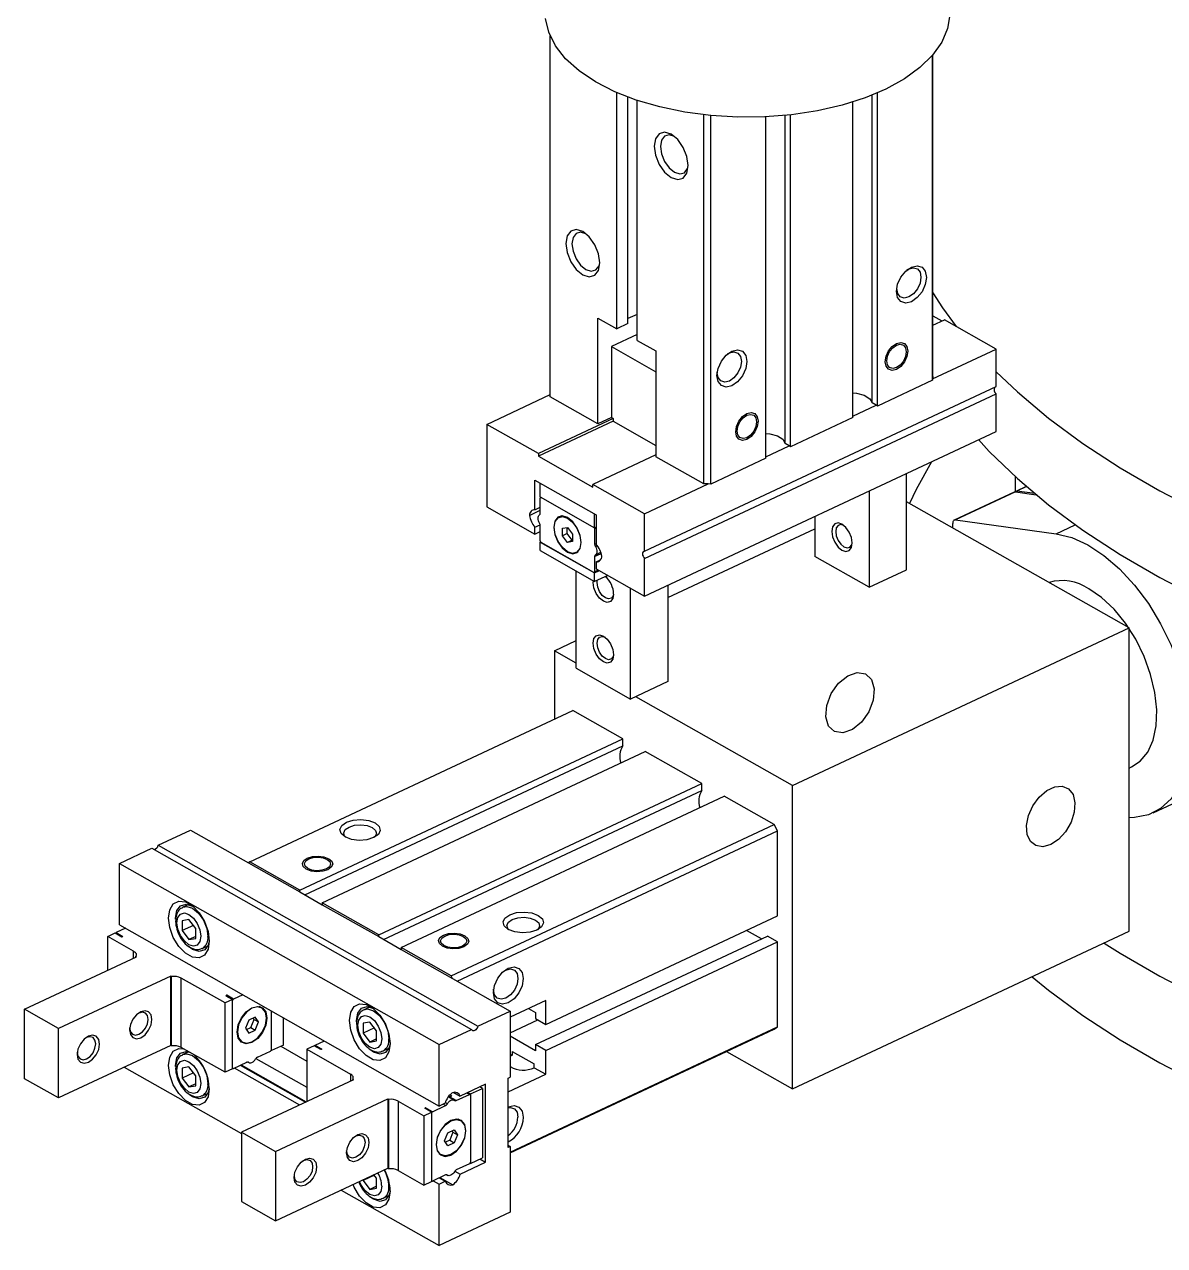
# Model space of a CAD drawing. Header units: millimetres. Extents: x 0 to 420, y 0 to 297.
# Drawn here: x 67.9 to 79.18, y 211.65 to 223.73 of the extents above; entities that cross this region are included whole.
import ezdxf

# ---------------------------------------------------------------- set-up
doc = ezdxf.new("R2010")
doc.units = ezdxf.units.MM

msp = doc.modelspace()

# ---------------------------------------------------------------- linework, layer by layer
at = {"color": 7, "linetype": 'Continuous', "lineweight": 25}
for p, q in [((73.098, 220.046), (73.098, 223.617)), ((76.879, 220.209), (76.879, 223.422)), ((76.883, 220.245), (76.883, 223.426)), ((73.758, 220.718), (73.758, 223.054)), ((73.868, 220.77), (73.868, 223.009)), ((73.959, 220.604), (73.959, 222.976)), ((76.091, 219.84), (76.091, 222.96)), ((76.282, 219.985), (76.282, 223.028)), ((76.335, 219.954), (76.335, 223.05)), ((74.619, 219.185), (74.619, 222.834)), ((74.689, 219.183), (74.689, 222.827)), ((75.233, 219.438), (75.233, 222.814)), ((75.423, 219.583), (75.423, 222.828)), ((75.477, 219.552), (75.477, 222.833)), ((73.572, 220.823), (73.758, 220.718)), ((73.572, 219.777), (73.572, 220.823)), ((73.868, 220.77), (73.758, 220.718)), ((73.959, 220.861), (73.868, 220.819)), ((76.883, 220.847), (76.973, 220.796)), ((76.883, 220.753), (76.998, 220.807)), ((77.509, 220.518), (76.998, 220.807)), ((73.959, 220.661), (73.706, 220.542)), ((73.706, 220.542), (73.706, 219.84)), ((73.706, 220.542), (74.144, 220.294)), ((73.959, 220.604), (74.144, 220.499)), ((74.144, 220.499), (74.144, 219.453)), ((76.881, 220.223), (77.509, 220.518)), ((77.509, 220.147), (77.509, 220.518)), ((76.879, 220.209), (76.335, 219.954)), ((76.881, 220.223), (76.879, 220.209)), ((76.883, 220.245), (76.881, 220.223)), ((72.471, 219.773), (73.098, 220.067)), ((73.572, 219.777), (73.098, 220.046)), ((74.032, 218.518), (77.509, 220.147)), ((74.032, 218.446), (77.509, 220.074)), ((77.509, 219.704), (77.509, 220.074)), ((76.091, 219.854), (76.322, 219.962)), ((76.322, 219.962), (76.282, 219.985)), ((76.335, 219.954), (76.322, 219.962)), ((73.722, 219.83), (72.983, 219.484)), ((73.722, 219.804), (72.983, 219.458)), ((73.706, 219.84), (73.572, 219.777)), ((73.706, 219.84), (73.722, 219.83)), ((73.722, 219.83), (73.722, 219.804)), ((73.722, 219.804), (74.144, 219.565)), ((76.091, 219.84), (75.477, 219.552)), ((72.471, 219.773), (72.471, 218.959)), ((72.983, 219.484), (72.471, 219.773)), ((74.032, 218.075), (77.509, 219.704)), ((75.233, 219.452), (75.464, 219.56)), ((75.464, 219.56), (75.423, 219.583)), ((75.477, 219.552), (75.464, 219.56)), ((72.983, 219.484), (72.983, 219.458)), ((72.983, 219.458), (73.521, 219.153)), ((74.144, 219.471), (73.521, 219.179)), ((74.619, 219.185), (74.144, 219.453)), ((75.233, 219.438), (74.689, 219.183)), ((72.949, 219.22), (73.555, 218.877)), ((72.949, 218.929), (72.949, 219.22)), ((73.001, 219.055), (73.001, 219.19)), ((76.624, 218.335), (76.624, 219.289)), ((77.697, 219.258), (77.697, 219.106)), ((74.032, 218.889), (73.521, 219.179)), ((73.521, 219.153), (73.521, 219.179)), ((74.032, 218.889), (74.661, 219.184)), ((74.661, 219.184), (74.619, 219.185)), ((74.689, 219.183), (74.661, 219.184)), ((76.254, 219.116), (76.254, 218.162)), ((77.688, 219.103), (77.096, 218.826)), ((77.701, 219.105), (77.109, 218.828)), ((77.701, 219.105), (77.905, 219.077)), ((77.808, 219.159), (77.703, 219.11)), ((77.892, 219.088), (77.715, 219.112)), ((72.471, 218.959), (72.949, 218.688)), ((72.949, 218.929), (73.001, 218.954)), ((73.001, 219.055), (73.539, 218.75)), ((73.001, 218.893), (73.001, 219.044)), ((73.007, 219.052), (73.004, 219.051)), ((78.826, 217.76), (76.624, 219.007)), ((72.895, 218.873), (73.001, 218.923)), ((73.211, 218.867), (73.188, 218.856)), ((73.205, 218.865), (73.207, 218.867)), ((73.539, 218.75), (73.539, 218.885)), ((73.555, 218.877), (73.555, 218.586)), ((74.032, 218.518), (74.032, 218.889)), ((75.716, 218.864), (75.716, 218.467)), ((77.109, 218.828), (78.104, 218.691)), ((72.949, 218.756), (73, 218.78)), ((72.949, 218.688), (72.949, 218.756)), ((72.949, 218.688), (73.001, 218.713)), ((73.001, 218.62), (73.001, 218.771)), ((73.22, 218.745), (73.27, 218.754)), ((73.22, 218.671), (73.22, 218.745)), ((73.268, 218.694), (73.268, 218.754)), ((73.27, 218.754), (73.321, 218.688)), ((73.555, 218.757), (73.539, 218.75)), ((73.539, 218.739), (73.539, 218.588)), ((74.264, 218.06), (75.716, 218.74)), ((77.08, 218.749), (77.08, 218.794)), ((73.001, 218.609), (73.004, 218.611)), ((73.001, 218.524), (73.001, 218.609)), ((73.001, 218.609), (73.539, 218.304)), ((73.531, 218.309), (73.01, 218.605)), ((73.268, 218.694), (73.22, 218.671)), ((73.27, 218.606), (73.22, 218.671)), ((73.318, 218.628), (73.268, 218.694)), ((73.318, 218.628), (73.27, 218.606)), ((73.321, 218.614), (73.27, 218.606)), ((73.321, 218.628), (73.318, 218.628)), ((73.321, 218.688), (73.321, 218.614)), ((73.001, 218.524), (73.539, 218.219)), ((73.353, 218.503), (73.376, 218.514)), ((73.374, 218.512), (73.371, 218.511)), ((73.539, 218.467), (73.539, 218.315)), ((76.254, 218.162), (75.716, 218.467)), ((73.555, 218.413), (73.596, 218.432)), ((73.555, 218.413), (73.555, 218.345)), ((73.555, 218.345), (74.032, 218.075)), ((74.032, 218.075), (74.032, 218.446)), ((73.356, 217.361), (73.356, 218.322)), ((73.536, 218.309), (73.582, 218.33)), ((73.539, 218.304), (73.587, 218.327)), ((73.539, 218.219), (73.539, 218.304)), ((73.67, 218.28), (73.539, 218.219)), ((76.254, 218.162), (76.624, 218.335)), ((73.895, 217.056), (73.895, 218.153)), ((74.264, 218.184), (74.264, 217.23)), ((75.497, 216.201), (78.826, 217.76)), ((78.826, 214.76), (78.826, 217.76)), ((73.142, 217.534), (73.356, 217.635)), ((73.356, 217.413), (73.142, 217.534)), ((73.142, 217.534), (73.142, 216.858)), ((73.356, 217.361), (73.895, 217.056)), ((74.264, 217.23), (73.895, 217.056)), ((75.497, 216.201), (73.945, 217.08)), ((70.128, 215.446), (73.324, 216.943)), ((73.818, 216.663), (73.324, 216.943)), ((70.622, 215.166), (73.818, 216.663)), ((73.818, 216.594), (73.818, 216.663)), ((70.672, 215.121), (73.818, 216.594)), ((70.844, 215.04), (74.04, 216.537)), ((74.599, 216.221), (74.04, 216.537)), ((78.826, 216.374), (78.85, 216.385)), ((71.403, 214.724), (74.599, 216.221)), ((74.599, 216.152), (74.599, 216.221)), ((75.497, 213.201), (75.497, 216.201)), ((79.062, 215.932), (79.654, 216.209)), ((71.452, 214.679), (74.599, 216.152)), ((71.625, 214.598), (74.821, 216.095)), ((75.315, 215.815), (74.821, 216.095)), ((72.119, 214.318), (75.315, 215.815)), ((75.349, 215.753), (75.315, 215.815)), ((69.222, 215.611), (69.542, 215.76)), ((69.542, 215.76), (70.114, 215.437)), ((72.178, 214.268), (75.349, 215.753)), ((75.349, 214.913), (75.349, 215.753)), ((68.84, 215.431), (69.16, 215.581)), ((69.16, 215.581), (72.321, 213.79)), ((69.222, 215.611), (72.384, 213.82)), ((70.128, 215.446), (70.114, 215.437)), ((70.622, 215.166), (70.128, 215.446)), ((68.84, 214.823), (68.84, 215.431)), ((68.84, 215.431), (72.001, 213.64)), ((70.114, 215.437), (70.622, 215.149)), ((70.622, 215.149), (70.622, 215.166)), ((70.622, 215.149), (70.844, 215.023)), ((69.464, 214.996), (69.467, 214.998)), ((69.524, 215.025), (69.467, 214.998)), ((71.403, 214.724), (70.844, 215.04)), ((70.844, 215.04), (70.844, 215.023)), ((70.844, 215.023), (71.403, 214.707)), ((69.526, 214.876), (69.458, 214.864)), ((69.458, 214.864), (69.458, 214.766)), ((69.593, 214.788), (69.526, 214.876)), ((73.055, 213.839), (75.349, 214.913)), ((68.723, 214.708), (68.797, 214.743)), ((68.797, 214.743), (68.864, 214.705)), ((68.898, 214.79), (68.806, 214.747)), ((68.806, 214.747), (68.874, 214.709)), ((68.84, 214.823), (72.001, 213.032)), ((69.57, 214.818), (69.458, 214.766)), ((69.458, 214.766), (69.526, 214.678)), ((69.593, 214.689), (69.593, 214.788)), ((71.403, 214.707), (71.403, 214.724)), ((75.19, 214.686), (75.042, 214.769)), ((75.497, 213.201), (78.826, 214.76)), ((68.979, 214.563), (68.723, 214.708)), ((68.723, 214.374), (68.723, 214.708)), ((68.864, 214.705), (68.874, 214.709)), ((69.593, 214.709), (69.526, 214.678)), ((69.526, 214.678), (69.593, 214.689)), ((69.658, 214.59), (69.715, 214.617)), ((71.403, 214.707), (71.625, 214.581)), ((72.954, 213.639), (75.248, 214.713)), ((73.055, 213.582), (75.349, 214.656)), ((75.349, 214.656), (75.248, 214.713)), ((75.349, 213.816), (75.349, 214.656)), ((67.899, 213.988), (69.009, 214.508)), ((69.009, 214.508), (69, 214.513)), ((69, 214.504), (69, 214.513)), ((72.119, 214.318), (71.625, 214.598)), ((71.625, 214.598), (71.625, 214.581)), ((71.625, 214.581), (72.133, 214.293)), ((69.346, 214.317), (68.236, 213.797)), ((69.355, 214.312), (69.346, 214.317)), ((69.346, 213.631), (69.346, 214.317)), ((69.355, 213.626), (69.355, 214.312)), ((69.884, 214.051), (69.45, 214.296)), ((69.45, 213.611), (69.45, 214.296)), ((72.133, 214.293), (72.119, 214.318)), ((72.133, 214.293), (72.704, 213.969)), ((69.9, 214.128), (69.89, 214.123)), ((69.89, 214.123), (69.958, 214.085)), ((69.967, 214.09), (69.9, 214.128)), ((70.058, 214.132), (69.967, 214.09)), ((69.958, 214.085), (69.884, 214.051)), ((69.884, 213.365), (69.884, 214.051)), ((69.958, 213.4), (69.958, 214.085)), ((70.246, 214.002), (70.222, 214.016)), ((70.234, 214.009), (70.229, 214.015)), ((71.314, 214.011), (71.257, 213.984)), ((73.055, 214.075), (72.704, 213.91)), ((73.055, 213.839), (73.055, 214.075)), ((68.236, 213.797), (67.899, 213.988)), ((67.899, 213.302), (67.899, 213.988)), ((69.031, 213.951), (69.017, 213.943)), ((70.118, 213.882), (70.086, 213.802)), ((70.182, 213.912), (70.118, 213.882)), ((70.138, 213.808), (70.17, 213.887)), ((70.17, 213.887), (70.161, 213.902)), ((70.17, 213.887), (70.214, 213.863)), ((70.214, 213.863), (70.182, 213.912)), ((70.342, 213.59), (70.342, 213.971)), ((70.342, 213.58), (70.342, 213.971)), ((70.461, 213.635), (70.461, 213.904)), ((71.253, 213.983), (71.257, 213.984)), ((72.384, 213.82), (72.704, 213.969)), ((72.704, 213.969), (72.704, 213.318)), ((72.704, 213.754), (72.978, 213.883)), ((72.886, 213.995), (72.954, 213.956)), ((72.954, 213.956), (72.954, 213.896)), ((72.954, 213.896), (73.055, 213.839)), ((68.236, 213.112), (68.236, 213.797)), ((70.086, 213.802), (70.118, 213.753)), ((70.095, 213.788), (70.138, 213.808)), ((70.118, 213.753), (70.182, 213.783)), ((70.138, 213.808), (70.182, 213.783)), ((70.182, 213.783), (70.214, 213.863)), ((71.315, 213.862), (71.248, 213.851)), ((71.248, 213.851), (71.248, 213.752)), ((71.36, 213.804), (71.248, 213.752)), ((71.383, 213.775), (71.315, 213.862)), ((71.383, 213.676), (71.383, 213.775)), ((72.001, 213.64), (72.321, 213.79)), ((72.704, 212.577), (75.349, 213.816)), ((72.704, 212.569), (75.315, 213.792)), ((75.315, 213.792), (75.349, 213.816)), ((68.513, 213.709), (68.499, 213.701)), ((70.029, 213.677), (70.054, 213.663)), ((70.034, 213.671), (70.041, 213.67)), ((70.461, 213.635), (70.342, 213.58)), ((70.774, 213.632), (70.866, 213.675)), ((71.248, 213.752), (71.315, 213.664)), ((71.383, 213.696), (71.315, 213.664)), ((71.315, 213.664), (71.383, 213.676)), ((72.001, 213.032), (72.001, 213.64)), ((72.954, 213.579), (72.704, 213.721)), ((73.055, 213.582), (72.954, 213.639)), ((72.954, 213.639), (72.954, 213.579)), ((69.346, 213.631), (68.236, 213.112)), ((69.355, 213.626), (69.346, 213.631)), ((69.884, 213.365), (69.45, 213.611)), ((69.464, 213.539), (69.467, 213.541)), ((69.524, 213.567), (69.467, 213.541)), ((69.521, 213.566), (69.523, 213.569)), ((70.203, 213.514), (70.333, 213.575)), ((70.342, 213.58), (70.34, 213.581)), ((70.434, 213.623), (70.691, 213.477)), ((70.765, 213.628), (70.691, 213.593)), ((70.691, 213.593), (71.125, 213.348)), ((70.691, 213.593), (70.691, 213.075)), ((70.832, 213.59), (70.765, 213.628)), ((70.774, 213.632), (70.841, 213.594)), ((70.841, 213.594), (70.832, 213.59)), ((71.448, 213.577), (71.505, 213.603)), ((72.704, 213.545), (72.724, 213.534)), ((72.724, 213.534), (72.704, 213.522)), ((72.724, 213.572), (72.942, 213.449)), ((72.724, 213.572), (72.724, 213.534)), ((73.055, 213.346), (73.055, 213.582)), ((74.843, 213.571), (75.497, 213.201)), ((68.886, 213.416), (70.045, 212.76)), ((69.526, 213.419), (69.458, 213.407)), ((69.458, 213.407), (69.458, 213.308)), ((69.593, 213.331), (69.526, 213.419)), ((69.958, 213.4), (69.884, 213.365)), ((69.958, 213.405), (69.961, 213.404)), ((69.967, 213.404), (70.098, 213.465)), ((69.975, 213.408), (70.621, 213.042)), ((70.034, 213.435), (70.68, 213.069)), ((70.042, 213.439), (70.687, 213.073)), ((70.109, 213.467), (70.119, 213.461)), ((70.189, 213.502), (70.691, 213.218)), ((72.942, 213.41), (72.942, 213.449)), ((72.942, 213.41), (73.055, 213.346)), ((68.236, 213.112), (67.899, 213.302)), ((69.57, 213.361), (69.458, 213.308)), ((69.458, 213.308), (69.526, 213.221)), ((69.593, 213.232), (69.593, 213.331)), ((71.155, 213.292), (70.045, 212.772)), ((71.146, 213.297), (71.155, 213.292)), ((71.146, 213.297), (71.146, 213.288)), ((72.682, 213.171), (73.055, 213.346)), ((72.682, 213.308), (72.704, 213.318)), ((72.682, 212.622), (72.682, 213.308)), ((69.593, 213.252), (69.526, 213.221)), ((69.526, 213.221), (69.593, 213.232)), ((69.658, 213.133), (69.715, 213.16)), ((72.145, 213.166), (72.209, 213.129)), ((72.46, 213.247), (72.209, 213.129)), ((72.307, 213.147), (72.28, 213.162)), ((72.286, 213.165), (72.31, 213.151)), ((72.31, 213.151), (72.429, 213.206)), ((72.429, 213.206), (72.404, 213.22)), ((72.429, 213.206), (72.429, 212.521)), ((72.46, 212.475), (72.46, 213.247)), ((70.382, 212.582), (71.492, 213.102)), ((71.492, 213.102), (71.501, 213.096)), ((71.492, 213.102), (71.492, 212.416)), ((71.501, 213.096), (71.501, 212.411)), ((71.596, 213.081), (71.851, 212.936)), ((71.596, 213.081), (71.596, 212.395)), ((71.935, 212.975), (72.065, 213.036)), ((72.06, 213.059), (72.001, 213.032)), ((72.149, 213.089), (72.091, 213.122)), ((72.103, 213.123), (72.125, 213.134)), ((72.17, 213.085), (72.103, 213.123)), ((72.109, 213.143), (72.125, 213.134)), ((72.17, 213.085), (72.301, 213.147)), ((72.31, 213.151), (72.31, 212.465)), ((72.31, 213.14), (72.31, 212.476)), ((71.851, 212.936), (71.925, 212.971)), ((71.851, 212.936), (71.851, 212.25)), ((71.858, 213.009), (71.867, 213.013)), ((71.925, 212.971), (71.858, 213.009)), ((71.935, 212.975), (71.867, 213.013)), ((71.925, 212.971), (71.925, 212.285)), ((72.086, 212.767), (72.15, 212.797)), ((72.15, 212.797), (72.182, 212.748)), ((72.214, 212.888), (72.189, 212.901)), ((72.196, 212.9), (72.201, 212.895)), ((70.045, 212.772), (70.382, 212.582)), ((70.045, 212.772), (70.045, 212.087)), ((72.054, 212.688), (72.086, 212.767)), ((72.086, 212.639), (72.054, 212.688)), ((72.106, 212.693), (72.063, 212.673)), ((72.15, 212.669), (72.086, 212.639)), ((72.138, 212.773), (72.106, 212.693)), ((72.106, 212.693), (72.15, 212.669)), ((72.129, 212.787), (72.138, 212.773)), ((72.138, 212.773), (72.182, 212.748)), ((72.182, 212.748), (72.15, 212.669)), ((70.382, 212.582), (70.382, 211.896)), ((71.997, 212.562), (72.022, 212.548)), ((72.009, 212.555), (72.002, 212.557)), ((72.682, 212.645), (72.704, 212.632)), ((72.704, 212.632), (72.682, 212.622)), ((72.704, 212.632), (72.704, 211.981)), ((72.301, 212.461), (72.17, 212.4)), ((72.209, 212.358), (72.46, 212.475)), ((72.307, 212.467), (72.31, 212.465)), ((72.31, 212.465), (72.429, 212.521)), ((72.402, 212.508), (72.46, 212.475)), ((70.382, 211.896), (71.492, 212.416)), ((71.36, 212.347), (71.248, 212.295)), ((71.383, 212.317), (71.356, 212.352)), ((71.383, 212.218), (71.383, 212.317)), ((71.492, 212.416), (71.501, 212.411)), ((71.596, 212.395), (71.851, 212.25)), ((72.065, 212.35), (71.935, 212.289)), ((72.002, 212.321), (72.06, 212.288)), ((72.009, 212.324), (72.135, 212.253)), ((72.076, 212.352), (72.087, 212.346)), ((72.156, 212.388), (72.209, 212.358)), ((71.032, 212.201), (72.001, 211.652)), ((71.248, 212.302), (71.248, 212.295)), ((71.248, 212.295), (71.315, 212.207)), ((71.383, 212.239), (71.315, 212.207)), ((71.315, 212.207), (71.383, 212.218)), ((71.851, 212.25), (71.925, 212.285)), ((71.925, 212.291), (71.929, 212.289)), ((71.943, 212.293), (72.001, 212.26)), ((72.001, 212.26), (72.06, 212.288)), ((72.001, 211.652), (72.001, 212.26)), ((70.045, 212.087), (70.382, 211.896)), ((71.448, 212.12), (71.505, 212.146)), ((72.704, 211.981), (72.001, 211.652))]:
    msp.add_line(p, q, dxfattribs=at)
at = {"color": 8, "linetype": 'Continuous', "lineweight": 25}
for p, q in [((77.811, 219.157), (77.715, 219.112)), ((73.539, 218.739), (73.555, 218.747)), ((78.104, 218.691), (78.292, 218.78)), ((73.539, 218.588), (73.555, 218.595)), ((73.539, 218.467), (73.604, 218.497)), ((73.547, 218.564), (73.566, 218.573)), ((73.547, 218.483), (73.6, 218.508)), ((73.539, 218.315), (73.577, 218.333)), ((68.979, 214.494), (68.979, 214.563)), ((70.115, 213.464), (70.111, 213.466)), ((71.125, 213.348), (71.125, 213.278)), ((72.301, 213.147), (72.276, 213.16)), ((72.065, 213.036), (72.041, 213.05)), ((72.083, 213.054), (72.062, 213.065)), ((72.083, 212.349), (72.078, 212.352))]:
    msp.add_line(p, q, dxfattribs=at)
at = {"color": 7, "linetype": 'Continuous', "lineweight": 25, "flags": 128}
for points in [[(77.051, 223.824), (77.029, 223.687), (76.972, 223.553), (76.88, 223.423), (76.756, 223.302), (76.602, 223.189), (76.42, 223.089), (76.213, 223.001), (75.986, 222.929), (75.742, 222.873), (75.485, 222.834), (75.221, 222.813), (74.954, 222.811), (74.689, 222.827), (74.43, 222.86), (74.182, 222.912), (73.95, 222.98), (73.737, 223.063), (73.548, 223.16), (73.385, 223.269), (73.252, 223.389), (73.152, 223.516), (73.085, 223.65), (73.053, 223.786)], [(74.296, 222.642), (74.231, 222.662), (74.177, 222.647), (74.14, 222.598), (74.128, 222.523), (74.14, 222.434), (74.177, 222.344), (74.231, 222.266), (74.296, 222.213), (74.36, 222.193), (74.415, 222.209), (74.451, 222.258), (74.464, 222.332), (74.451, 222.422), (74.415, 222.512), (74.36, 222.589), (74.296, 222.642)], [(74.328, 222.62), (74.275, 222.637), (74.229, 222.624), (74.199, 222.583), (74.189, 222.521), (74.199, 222.448), (74.229, 222.373), (74.275, 222.309), (74.328, 222.266), (74.381, 222.249), (74.426, 222.262), (74.456, 222.302), (74.464, 222.33)], [(73.421, 221.68), (73.357, 221.7), (73.302, 221.685), (73.266, 221.636), (73.253, 221.561), (73.266, 221.472), (73.302, 221.382), (73.357, 221.304), (73.421, 221.252), (73.485, 221.231), (73.54, 221.247), (73.577, 221.296), (73.589, 221.371), (73.577, 221.46), (73.54, 221.55), (73.485, 221.627), (73.421, 221.68)], [(73.453, 221.658), (73.4, 221.675), (73.355, 221.662), (73.325, 221.621), (73.314, 221.56), (73.325, 221.486), (73.355, 221.411), (73.4, 221.347), (73.453, 221.304), (73.506, 221.287), (73.551, 221.3), (73.582, 221.34), (73.589, 221.368)], [(76.82, 221.227), (76.809, 221.156), (76.777, 221.085), (76.729, 221.026), (76.672, 220.986), (76.615, 220.973), (76.567, 220.987), (76.535, 221.028), (76.524, 221.088), (76.535, 221.159), (76.567, 221.23), (76.615, 221.289), (76.672, 221.329), (76.729, 221.342), (76.777, 221.328), (76.809, 221.287), (76.82, 221.227)], [(76.628, 221.3), (76.647, 221.311), (76.692, 221.322), (76.731, 221.31), (76.757, 221.277), (76.766, 221.228)], [(76.766, 221.228), (76.757, 221.171), (76.731, 221.113), (76.692, 221.065), (76.647, 221.033), (76.601, 221.022), (76.562, 221.034), (76.536, 221.067), (76.527, 221.116), (76.527, 221.122)], [(76.883, 221.073), (76.98, 220.925), (77.114, 220.742)], [(76.524, 220.317), (76.482, 220.307), (76.446, 220.318), (76.422, 220.348), (76.413, 220.393), (76.422, 220.446), (76.446, 220.499), (76.482, 220.544), (76.524, 220.574), (76.567, 220.584), (76.603, 220.573), (76.627, 220.542), (76.635, 220.497), (76.627, 220.444), (76.603, 220.391), (76.567, 220.346), (76.524, 220.317)], [(76.524, 220.334), (76.487, 220.325), (76.456, 220.335), (76.435, 220.361), (76.428, 220.4), (76.435, 220.446), (76.456, 220.492), (76.487, 220.531), (76.524, 220.557), (76.561, 220.565), (76.592, 220.556), (76.613, 220.53), (76.62, 220.49), (76.613, 220.444), (76.592, 220.398), (76.561, 220.36), (76.524, 220.334)], [(75.044, 220.395), (75.033, 220.324), (75.001, 220.254), (74.953, 220.194), (74.897, 220.154), (74.84, 220.141), (74.792, 220.156), (74.76, 220.196), (74.749, 220.256), (74.76, 220.327), (74.792, 220.398), (74.84, 220.458), (74.897, 220.497), (74.953, 220.511), (75.001, 220.496), (75.033, 220.455), (75.044, 220.395)], [(74.852, 220.469), (74.871, 220.479), (74.917, 220.49), (74.956, 220.478), (74.982, 220.445), (74.991, 220.396)], [(74.991, 220.396), (74.982, 220.339), (74.956, 220.282), (74.917, 220.233), (74.871, 220.201), (74.825, 220.19), (74.786, 220.202), (74.76, 220.235), (74.751, 220.284), (74.751, 220.29)], [(77.509, 220.294), (77.72, 220.094), (78.029, 219.833), (78.368, 219.583), (78.735, 219.343), (79.128, 219.115), (79.548, 218.899)], [(76.091, 220.085), (76.13, 220.081), (76.205, 220.061), (76.259, 220.027), (76.282, 219.985)], [(75.044, 219.624), (75.002, 219.614), (74.966, 219.625), (74.942, 219.655), (74.934, 219.7), (74.942, 219.753), (74.966, 219.806), (75.002, 219.851), (75.044, 219.881), (75.087, 219.891), (75.123, 219.88), (75.147, 219.849), (75.155, 219.804), (75.147, 219.751), (75.123, 219.698), (75.087, 219.653), (75.044, 219.624)], [(75.044, 219.641), (75.008, 219.632), (74.976, 219.642), (74.956, 219.668), (74.948, 219.707), (74.956, 219.753), (74.976, 219.799), (75.008, 219.838), (75.044, 219.864), (75.081, 219.872), (75.112, 219.863), (75.133, 219.836), (75.141, 219.797), (75.133, 219.751), (75.112, 219.705), (75.081, 219.666), (75.044, 219.641)], [(75.233, 219.683), (75.272, 219.679), (75.347, 219.659), (75.4, 219.625), (75.423, 219.583)], [(77.334, 219.622), (77.442, 219.506), (77.72, 219.237), (78.029, 218.976), (78.368, 218.726), (78.735, 218.486), (79.128, 218.258), (79.548, 218.042)], [(76.87, 219.404), (76.718, 219.13), (76.652, 218.991)], [(73.001, 219.044), (73.001, 219.046), (73.002, 219.048), (73.003, 219.049), (73.004, 219.05), (73.005, 219.051), (73.006, 219.051), (73.008, 219.051), (73.009, 219.05)], [(72.994, 218.796), (72.988, 218.808), (72.983, 218.82), (72.98, 218.833), (72.979, 218.845), (72.98, 218.855), (72.983, 218.865), (72.988, 218.872), (72.994, 218.877)], [(73.405, 218.604), (73.395, 218.675), (73.365, 218.747), (73.322, 218.809), (73.27, 218.851), (73.219, 218.867), (73.175, 218.855), (73.146, 218.816), (73.136, 218.756), (73.146, 218.685), (73.175, 218.612), (73.219, 218.551), (73.27, 218.508), (73.322, 218.492), (73.365, 218.505), (73.395, 218.544), (73.405, 218.604)], [(73.402, 218.605), (73.392, 218.547), (73.363, 218.509), (73.321, 218.497), (73.27, 218.513), (73.22, 218.554), (73.178, 218.614), (73.149, 218.684), (73.139, 218.754), (73.149, 218.812), (73.178, 218.85), (73.22, 218.863), (73.27, 218.847), (73.321, 218.806), (73.363, 218.745), (73.392, 218.675), (73.402, 218.605)], [(77.109, 218.828), (77.103, 218.828), (77.097, 218.827), (77.092, 218.824), (77.088, 218.82), (77.085, 218.815), (77.082, 218.809), (77.081, 218.801), (77.08, 218.794)], [(75.884, 218.714), (75.892, 218.661), (75.914, 218.607), (75.947, 218.56), (75.985, 218.529), (76.024, 218.517), (76.057, 218.526), (76.079, 218.555), (76.086, 218.6), (76.079, 218.654), (76.057, 218.708), (76.024, 218.754), (75.985, 218.786), (75.947, 218.798), (75.914, 218.789), (75.892, 218.759), (75.884, 218.714)], [(76.005, 218.772), (75.974, 218.782), (75.947, 218.774), (75.929, 218.75), (75.923, 218.713)], [(75.923, 218.713), (75.929, 218.67), (75.947, 218.625), (75.974, 218.587), (76.005, 218.561), (76.037, 218.551), (76.064, 218.559), (76.082, 218.583), (76.086, 218.599)], [(78.104, 218.691), (78.258, 218.653), (78.417, 218.581), (78.576, 218.477), (78.731, 218.344), (78.878, 218.184), (79.015, 218.001), (79.136, 217.801), (79.24, 217.589), (79.324, 217.369), (79.385, 217.147), (79.423, 216.928), (79.435, 216.719), (79.423, 216.524), (79.385, 216.348), (79.324, 216.195), (79.24, 216.07), (79.136, 215.975), (79.015, 215.913), (78.878, 215.885), (78.826, 215.883)], [(73.547, 218.564), (73.553, 218.552), (73.557, 218.539), (73.56, 218.527), (73.561, 218.515), (73.56, 218.504), (73.557, 218.495), (73.553, 218.488), (73.547, 218.483)], [(74.032, 218.518), (74.024, 218.517), (74.018, 218.513), (74.013, 218.504), (74.012, 218.493), (74.013, 218.481), (74.018, 218.468), (74.024, 218.456), (74.032, 218.446)], [(73.726, 218.095), (73.719, 218.05), (73.697, 218.02), (73.664, 218.011), (73.625, 218.023), (73.587, 218.055), (73.554, 218.101), (73.532, 218.155), (73.524, 218.209), (73.526, 218.227)], [(73.539, 218.315), (73.539, 218.313), (73.539, 218.311), (73.538, 218.31), (73.537, 218.309), (73.536, 218.308), (73.534, 218.308), (73.533, 218.309), (73.531, 218.309)], [(73.726, 218.093), (73.722, 218.078), (73.704, 218.054), (73.677, 218.046), (73.645, 218.056), (73.614, 218.082), (73.587, 218.12), (73.569, 218.164), (73.563, 218.208), (73.565, 218.231)], [(78.85, 216.385), (78.934, 216.441), (79.009, 216.532), (79.062, 216.65), (79.092, 216.791), (79.098, 216.951), (79.08, 217.122), (79.038, 217.3), (78.974, 217.477), (78.89, 217.648), (78.79, 217.806), (78.676, 217.945), (78.553, 218.06), (78.426, 218.148)], [(73.726, 217.495), (73.719, 217.45), (73.697, 217.42), (73.664, 217.411), (73.625, 217.423), (73.587, 217.455), (73.554, 217.501), (73.532, 217.555), (73.524, 217.609), (73.532, 217.654), (73.554, 217.683), (73.587, 217.692), (73.625, 217.68), (73.664, 217.649), (73.697, 217.602), (73.719, 217.548), (73.726, 217.495)], [(73.726, 217.493), (73.722, 217.478), (73.704, 217.453), (73.677, 217.446), (73.645, 217.456), (73.614, 217.482), (73.587, 217.52), (73.569, 217.564), (73.563, 217.608), (73.569, 217.645), (73.587, 217.669), (73.614, 217.676), (73.645, 217.667)], [(78.05, 215.617), (77.971, 215.596), (77.902, 215.607), (77.848, 215.649), (77.816, 215.718), (77.81, 215.807), (77.829, 215.905), (77.873, 216.002), (77.935, 216.087), (78.01, 216.152), (78.089, 216.189), (78.164, 216.195), (78.226, 216.168), (78.27, 216.111), (78.289, 216.031), (78.283, 215.937), (78.251, 215.838), (78.197, 215.745), (78.128, 215.669), (78.05, 215.617)], [(71.353, 215.686), (71.286, 215.665), (71.209, 215.659), (71.134, 215.669), (71.071, 215.693), (71.031, 215.727), (71.019, 215.767), (71.038, 215.806), (71.084, 215.838), (71.151, 215.859), (71.228, 215.865), (71.304, 215.855), (71.367, 215.831), (71.407, 215.797), (71.419, 215.757), (71.4, 215.718), (71.353, 215.686)], [(71.076, 215.69), (71.066, 215.701), (71.057, 215.734), (71.072, 215.765), (71.11, 215.791), (71.164, 215.808), (71.226, 215.813), (71.288, 215.805), (71.339, 215.786), (71.371, 215.758), (71.381, 215.726), (71.365, 215.694), (71.361, 215.69)], [(70.687, 215.374), (70.657, 215.4), (70.649, 215.43), (70.663, 215.459), (70.697, 215.483), (70.748, 215.499), (70.806, 215.503), (70.862, 215.496), (70.909, 215.478), (70.94, 215.452), (70.948, 215.422), (70.934, 215.393), (70.899, 215.369), (70.849, 215.353), (70.791, 215.349), (70.734, 215.356), (70.687, 215.374)], [(70.702, 215.381), (70.676, 215.403), (70.669, 215.429), (70.681, 215.455), (70.711, 215.476), (70.754, 215.489), (70.805, 215.493), (70.854, 215.487), (70.895, 215.471), (70.921, 215.449), (70.928, 215.423), (70.916, 215.397), (70.886, 215.376), (70.842, 215.363), (70.792, 215.359), (70.743, 215.365), (70.702, 215.381)], [(69.728, 214.663), (69.715, 214.582), (69.68, 214.524), (69.627, 214.497), (69.561, 214.504), (69.491, 214.544), (69.425, 214.611), (69.371, 214.699), (69.336, 214.796), (69.324, 214.891), (69.336, 214.972), (69.371, 215.03), (69.425, 215.057), (69.491, 215.05), (69.561, 215.01), (69.627, 214.942), (69.68, 214.855), (69.715, 214.757), (69.728, 214.663)], [(69.395, 214.88), (69.395, 214.889), (69.407, 214.964), (69.444, 215.013), (69.498, 215.029), (69.563, 215.009), (69.564, 215.008)], [(69.644, 214.71), (69.635, 214.658), (69.609, 214.624), (69.571, 214.613), (69.526, 214.627), (69.481, 214.664), (69.443, 214.718), (69.417, 214.781), (69.408, 214.844), (69.417, 214.896), (69.443, 214.93), (69.481, 214.941), (69.526, 214.927), (69.571, 214.89), (69.609, 214.836), (69.635, 214.773), (69.644, 214.71)], [(72.968, 214.771), (72.901, 214.751), (72.824, 214.745), (72.748, 214.754), (72.685, 214.778), (72.645, 214.813), (72.634, 214.852), (72.652, 214.891), (72.699, 214.924), (72.766, 214.944), (72.843, 214.95), (72.919, 214.941), (72.981, 214.917), (73.022, 214.882), (73.033, 214.843), (73.014, 214.804), (72.968, 214.771)], [(72.691, 214.775), (72.681, 214.787), (72.671, 214.819), (72.687, 214.851), (72.724, 214.877), (72.778, 214.894), (72.841, 214.898), (72.902, 214.891), (72.953, 214.871), (72.986, 214.843), (72.995, 214.811), (72.98, 214.779), (72.976, 214.775)], [(72.033, 214.612), (72.003, 214.638), (71.994, 214.668), (72.008, 214.697), (72.043, 214.721), (72.093, 214.737), (72.151, 214.741), (72.208, 214.734), (72.255, 214.716), (72.285, 214.69), (72.294, 214.66), (72.28, 214.631), (72.245, 214.607), (72.195, 214.591), (72.137, 214.587), (72.08, 214.594), (72.033, 214.612)], [(72.048, 214.619), (72.022, 214.641), (72.014, 214.667), (72.026, 214.692), (72.056, 214.713), (72.1, 214.727), (72.15, 214.731), (72.199, 214.724), (72.24, 214.709), (72.266, 214.687), (72.274, 214.661), (72.261, 214.635), (72.231, 214.614), (72.188, 214.601), (72.138, 214.597), (72.088, 214.603), (72.048, 214.619)], [(69.728, 214.658), (69.718, 214.624), (69.682, 214.575), (69.627, 214.56), (69.563, 214.58), (69.528, 214.605)], [(78.577, 214.643), (78.735, 214.543), (79.128, 214.315), (79.548, 214.099)], [(68.979, 214.563), (68.987, 214.558), (68.994, 214.552), (68.999, 214.546), (69.003, 214.539), (69.005, 214.533), (69.005, 214.526), (69.003, 214.519), (69, 214.513)], [(72.833, 214.292), (72.822, 214.221), (72.79, 214.151), (72.742, 214.091), (72.685, 214.051), (72.629, 214.038), (72.581, 214.053), (72.549, 214.093), (72.537, 214.154), (72.549, 214.224), (72.581, 214.295), (72.629, 214.355), (72.685, 214.394), (72.742, 214.408), (72.79, 214.393), (72.822, 214.352), (72.833, 214.292)], [(72.641, 214.366), (72.66, 214.376), (72.706, 214.387), (72.745, 214.375), (72.771, 214.342), (72.78, 214.293)], [(72.78, 214.293), (72.771, 214.236), (72.745, 214.179), (72.706, 214.13), (72.66, 214.098), (72.614, 214.087), (72.575, 214.099), (72.549, 214.132), (72.54, 214.181), (72.54, 214.187)], [(77.866, 214.31), (78.029, 214.176), (78.368, 213.926), (78.735, 213.686), (79.128, 213.458), (79.548, 213.242)], [(70.15, 214.004), (70.207, 214.017), (70.255, 214.003), (70.287, 213.962), (70.298, 213.902), (70.287, 213.831), (70.255, 213.76), (70.207, 213.701), (70.15, 213.661), (70.093, 213.648), (70.045, 213.662), (70.013, 213.703), (70.002, 213.763), (70.013, 213.834), (70.045, 213.905), (70.093, 213.964), (70.15, 214.004)], [(70.15, 214), (70.095, 213.961), (70.048, 213.903), (70.017, 213.834), (70.006, 213.765), (70.017, 213.706), (70.048, 213.667), (70.095, 213.652), (70.15, 213.665), (70.205, 213.704), (70.252, 213.762), (70.283, 213.831), (70.294, 213.9), (70.283, 213.959), (70.252, 213.998), (70.205, 214.013), (70.15, 214)], [(71.517, 213.649), (71.505, 213.568), (71.47, 213.51), (71.416, 213.483), (71.35, 213.49), (71.28, 213.53), (71.214, 213.598), (71.161, 213.686), (71.126, 213.783), (71.113, 213.878), (71.126, 213.959), (71.161, 214.016), (71.214, 214.043), (71.28, 214.036), (71.35, 213.997), (71.416, 213.929), (71.47, 213.841), (71.505, 213.744), (71.517, 213.649)], [(71.184, 213.866), (71.184, 213.876), (71.197, 213.951), (71.233, 213.999), (71.288, 214.015), (71.352, 213.995), (71.353, 213.994)], [(69.05, 213.964), (69.007, 213.935), (68.971, 213.89), (68.947, 213.837), (68.939, 213.784), (68.947, 213.739), (68.971, 213.708), (69.007, 213.697), (69.05, 213.707), (69.092, 213.737), (69.128, 213.782), (69.152, 213.835), (69.161, 213.888), (69.152, 213.933), (69.128, 213.963), (69.092, 213.974), (69.05, 213.964)], [(68.94, 213.808), (68.94, 213.803), (68.947, 213.766), (68.967, 213.741), (68.997, 213.732), (69.031, 213.741), (69.066, 213.765), (69.096, 213.802), (69.115, 213.845), (69.122, 213.889), (69.115, 213.926), (69.096, 213.951), (69.066, 213.96), (69.031, 213.951)], [(71.433, 213.697), (71.424, 213.644), (71.399, 213.61), (71.36, 213.599), (71.315, 213.613), (71.27, 213.65), (71.232, 213.704), (71.207, 213.767), (71.198, 213.83), (71.207, 213.882), (71.232, 213.916), (71.27, 213.927), (71.315, 213.913), (71.36, 213.876), (71.399, 213.822), (71.424, 213.759), (71.433, 213.697)], [(72.384, 213.82), (72.38, 213.807), (72.372, 213.795), (72.363, 213.786), (72.353, 213.779), (72.343, 213.776), (72.334, 213.777), (72.326, 213.782), (72.321, 213.79)], [(68.532, 213.722), (68.489, 213.692), (68.453, 213.647), (68.429, 213.594), (68.421, 213.541), (68.429, 213.496), (68.453, 213.466), (68.489, 213.455), (68.532, 213.465), (68.574, 213.494), (68.61, 213.539), (68.634, 213.592), (68.643, 213.645), (68.634, 213.69), (68.61, 213.721), (68.574, 213.732), (68.532, 213.722)], [(68.423, 213.566), (68.422, 213.561), (68.429, 213.524), (68.449, 213.499), (68.479, 213.49), (68.513, 213.498), (68.548, 213.522), (68.578, 213.559), (68.597, 213.603), (68.604, 213.646), (68.597, 213.683), (68.578, 213.708), (68.548, 213.717), (68.513, 213.709)], [(71.517, 213.644), (71.508, 213.611), (71.471, 213.562), (71.417, 213.546), (71.352, 213.566), (71.317, 213.591)], [(69.728, 213.205), (69.715, 213.124), (69.68, 213.067), (69.627, 213.04), (69.561, 213.047), (69.491, 213.086), (69.425, 213.154), (69.371, 213.242), (69.336, 213.339), (69.324, 213.434), (69.336, 213.515), (69.371, 213.573), (69.425, 213.6), (69.472, 213.598)], [(69.395, 213.422), (69.395, 213.432), (69.407, 213.507), (69.444, 213.556), (69.498, 213.571), (69.528, 213.566)], [(69.644, 213.253), (69.635, 213.201), (69.609, 213.166), (69.571, 213.156), (69.526, 213.17), (69.481, 213.207), (69.443, 213.261), (69.417, 213.324), (69.408, 213.386), (69.417, 213.439), (69.443, 213.473), (69.481, 213.484), (69.526, 213.47), (69.571, 213.433), (69.609, 213.379), (69.635, 213.316), (69.644, 213.253)], [(70.115, 213.464), (70.122, 213.46), (70.131, 213.458), (70.14, 213.458), (70.15, 213.462), (70.16, 213.468), (70.169, 213.476), (70.178, 213.486), (70.185, 213.497)], [(71.146, 213.297), (71.149, 213.304), (71.151, 213.31), (71.151, 213.317), (71.149, 213.324), (71.145, 213.33), (71.14, 213.337), (71.133, 213.342), (71.125, 213.348)], [(69.728, 213.201), (69.718, 213.167), (69.682, 213.118), (69.627, 213.103), (69.563, 213.123), (69.528, 213.147)], [(72.083, 213.054), (72.09, 213.065), (72.099, 213.075), (72.108, 213.083), (72.118, 213.089), (72.128, 213.092), (72.137, 213.093), (72.146, 213.091), (72.153, 213.086)], [(72.682, 213.021), (72.685, 213.023), (72.742, 213.036), (72.79, 213.022), (72.822, 212.981), (72.833, 212.921)], [(72.682, 213.013), (72.706, 213.016), (72.745, 213.004), (72.771, 212.971), (72.78, 212.922)], [(72.118, 212.546), (72.174, 212.586), (72.222, 212.646), (72.255, 212.716), (72.266, 212.787), (72.255, 212.848), (72.222, 212.888), (72.174, 212.903), (72.118, 212.889), (72.061, 212.85), (72.013, 212.79), (71.981, 212.719), (71.97, 212.649), (71.981, 212.588), (72.013, 212.548), (72.061, 212.533), (72.118, 212.546)], [(72.118, 212.551), (72.063, 212.538), (72.016, 212.552), (71.985, 212.592), (71.974, 212.65), (71.985, 212.719), (72.016, 212.788), (72.063, 212.846), (72.118, 212.885), (72.173, 212.898), (72.22, 212.884), (72.251, 212.844), (72.262, 212.785), (72.251, 212.716), (72.22, 212.647), (72.173, 212.589), (72.118, 212.551)], [(71.196, 212.492), (71.153, 212.481), (71.117, 212.492), (71.093, 212.523), (71.085, 212.568), (71.093, 212.621), (71.117, 212.674), (71.153, 212.719), (71.196, 212.749), (71.238, 212.759), (71.274, 212.748), (71.298, 212.717), (71.307, 212.672), (71.298, 212.619), (71.274, 212.566), (71.238, 212.521), (71.196, 212.492)], [(71.163, 212.728), (71.177, 212.736), (71.212, 212.744), (71.242, 212.735), (71.261, 212.71), (71.268, 212.673), (71.261, 212.629), (71.242, 212.586), (71.212, 212.549), (71.177, 212.525), (71.177, 212.525)], [(71.177, 212.525), (71.143, 212.517), (71.113, 212.526), (71.093, 212.551), (71.086, 212.588), (71.087, 212.593)], [(70.678, 212.249), (70.635, 212.239), (70.599, 212.25), (70.575, 212.28), (70.567, 212.326), (70.575, 212.379), (70.599, 212.432), (70.635, 212.476), (70.678, 212.506), (70.72, 212.516), (70.756, 212.505), (70.78, 212.475), (70.789, 212.43), (70.78, 212.376), (70.756, 212.323), (70.72, 212.279), (70.678, 212.249)], [(70.645, 212.485), (70.659, 212.493), (70.694, 212.502), (70.724, 212.493), (70.744, 212.468), (70.75, 212.431), (70.744, 212.387), (70.724, 212.344), (70.694, 212.307), (70.659, 212.283), (70.659, 212.283)], [(70.659, 212.283), (70.625, 212.274), (70.595, 212.283), (70.575, 212.308), (70.569, 212.345), (70.569, 212.35)], [(72.153, 212.382), (72.146, 212.371), (72.137, 212.361), (72.128, 212.353), (72.118, 212.347), (72.108, 212.344), (72.099, 212.343), (72.09, 212.345), (72.083, 212.349)], [(71.517, 212.192), (71.505, 212.111), (71.47, 212.053), (71.416, 212.026), (71.35, 212.033), (71.28, 212.073), (71.214, 212.141), (71.161, 212.228), (71.149, 212.255)], [(71.517, 212.187), (71.508, 212.153), (71.471, 212.105), (71.417, 212.089), (71.352, 212.109), (71.317, 212.134)]]:
    msp.add_lwpolyline(points, dxfattribs=at)
at = {"color": 7, "linetype": 'Continuous', "flags": 128}
msp.add_lwpolyline([(75.995, 216.721), (75.912, 216.734), (75.853, 216.79), (75.826, 216.881), (75.835, 216.994), (75.879, 217.11), (75.952, 217.213), (76.042, 217.287), (76.135, 217.319), (76.218, 217.307), (76.277, 217.25), (76.304, 217.159), (76.295, 217.046), (76.25, 216.93), (76.178, 216.827), (76.088, 216.754), (75.995, 216.721)], dxfattribs=at)
at = {"color": 8, "linetype": 'Continuous', "lineweight": 25, "flags": 128}
for points in [[(69.467, 214.998), (69.505, 215.005), (69.563, 214.987), (69.621, 214.94), (69.67, 214.87), (69.703, 214.789), (69.714, 214.708)], [(71.257, 213.984), (71.294, 213.992), (71.352, 213.973), (71.41, 213.926), (71.459, 213.856), (71.492, 213.775), (71.504, 213.695)], [(69.467, 213.541), (69.505, 213.548), (69.563, 213.53), (69.621, 213.482), (69.67, 213.413), (69.703, 213.332), (69.714, 213.251)], [(71.433, 212.239), (71.424, 212.187), (71.399, 212.153), (71.36, 212.142), (71.315, 212.156), (71.27, 212.193), (71.232, 212.247), (71.214, 212.286)]]:
    msp.add_lwpolyline(points, dxfattribs=at)
at = {"color": 7, "linetype": 'Continuous', "lineweight": 25}
for centre, radius, start, end in [((77.548, 220.118), 0.0588, 158.834, 228.6003), ((77.697, 219.083), 0.0225, 80.8727, 114.5731), ((77.712, 219.09), 0.0218, 80.4195, 137.3102), ((72.949, 218.875), 0.0545, 89.9865, 181.2997), ((73.107, 218.9), 0.214, 187.2618, 222.5182), ((72.984, 218.891), 0.0174, 305.1328, 6.2888), ((72.952, 218.77), 0.0491, 1.5831, 31.6728), ((73.52, 218.739), 0.0192, 1.0695, 54.7133), ((73.02, 218.62), 0.019, 180.9531, 236.0862), ((73.588, 218.59), 0.0491, 181.5831, 211.6728), ((73.397, 218.442), 0.214, 7.2618, 42.5182), ((73.557, 218.468), 0.0174, 125.1328, 186.2888), ((73.555, 218.468), 0.0545, 269.9865, 1.2997), ((73.491, 218.089), 0.236, 1.4516, 49.4786), ((78.164, 217.761), 0.467, 55.9567, 106.2812), ((73.977, 216.49), 0.19, 146.7324, 200.3408), ((74.758, 216.048), 0.19, 146.7324, 200.3408), ((69.166, 215.622), 0.0574, 287.6528, 348.3254), ((68.814, 214.733), 0.016, 117.1701, 148.8218), ((69.377, 214.149), 0.165, 63.6174, 97.6911), ((69.907, 214.113), 0.016, 117.1701, 148.8218), ((69.975, 214.074), 0.0177, 118.509, 176.944), ((69.377, 213.463), 0.165, 63.6174, 97.6911), ((69.25, 213.191), 0.478, 1.7254, 46.4106), ((70.222, 213.478), 0.0411, 117.4618, 152.4696), ((70.325, 213.591), 0.0177, 298.4517, 358.391), ((70.782, 213.618), 0.016, 117.1701, 148.8218), ((69.964, 213.409), 0.00617, 173.9519, 300.2543), ((70.105, 213.451), 0.0158, 52.6409, 120.2418), ((72.834, 213.648), 0.261, 240.1685, 294.439), ((72.243, 213.007), 0.191, 124.7486, 164.0655), ((72.155, 213.109), 0.0583, 20.4163, 110.1282), ((71.523, 212.933), 0.165, 63.6174, 97.6911), ((72.046, 213.073), 0.0411, 297.4618, 332.4696), ((72.094, 213.14), 0.0188, 262.0879, 297.2181), ((72.162, 213.099), 0.0158, 232.6409, 300.2418), ((72.304, 213.141), 0.00622, 350.8785, 119.8929), ((71.875, 212.999), 0.016, 117.1701, 148.8218), ((71.943, 212.959), 0.0177, 118.509, 176.944), ((72.546, 212.93), 0.234, 305.6365, 357.9867), ((72.562, 212.922), 0.272, 296.3248, 359.716), ((72.293, 212.476), 0.0177, 298.4517, 358.391), ((71.044, 212.177), 0.474, 1.7279, 28.239), ((71.523, 212.247), 0.165, 63.6174, 97.6911), ((72.073, 212.337), 0.0158, 52.6409, 120.2418), ((72.026, 212.41), 0.191, 304.7486, 344.0655), ((72.189, 212.363), 0.0411, 117.4618, 152.4696), ((71.932, 212.295), 0.00617, 173.9519, 300.2543), ((72.115, 212.308), 0.0583, 200.4163, 290.1282)]:
    msp.add_arc(centre, radius, start, end, dxfattribs=at)
at = {"color": 8, "linetype": 'Continuous', "lineweight": 25}
for centre, radius, start, end in [((69.6, 214.69), 0.115, 300.1407, 9.1353), ((71.39, 213.677), 0.115, 300.1407, 9.1353), ((69.6, 213.233), 0.115, 300.1407, 9.1353), ((71.153, 212.23), 0.28, 1.8815, 30.1465), ((71.145, 212.226), 0.359, 1.8577, 29.0723), ((71.39, 212.219), 0.115, 300.1407, 9.1353)]:
    msp.add_arc(centre, radius, start, end, dxfattribs=at)
at = {"color": 7, "linetype": 'Continuous', "lineweight": 25}
for points, knots in [([(69.464, 214.993), (69.458, 214.991), (69.436, 214.982), (69.411, 214.946), (69.393, 214.89), (69.395, 214.819), (69.418, 214.739), (69.461, 214.665), (69.517, 214.609), (69.576, 214.581), (69.626, 214.576), (69.649, 214.589), (69.657, 214.593)], [0, 0, 0, 0, 0.036981, 0.132047, 0.233359, 0.352669, 0.478282, 0.604492, 0.73308, 0.850772, 0.951326, 1, 1, 1, 1]), ([(71.254, 213.98), (71.247, 213.977), (71.226, 213.968), (71.201, 213.932), (71.183, 213.877), (71.184, 213.805), (71.208, 213.726), (71.251, 213.651), (71.307, 213.595), (71.365, 213.568), (71.416, 213.563), (71.439, 213.575), (71.447, 213.579)], [0, 0, 0, 0, 0.0369808, 0.1320465, 0.233359, 0.3526694, 0.478282, 0.604492, 0.7330797, 0.850772, 0.9513263, 1, 1, 1, 1]), ([(69.464, 213.536), (69.458, 213.534), (69.436, 213.525), (69.411, 213.489), (69.393, 213.433), (69.395, 213.362), (69.418, 213.282), (69.461, 213.208), (69.517, 213.152), (69.576, 213.124), (69.626, 213.119), (69.649, 213.132), (69.657, 213.136)], [0, 0, 0, 0, 0.036981, 0.132047, 0.233359, 0.352669, 0.478282, 0.604492, 0.73308, 0.850772, 0.951326, 1, 1, 1, 1]), ([(71.207, 212.283), (71.208, 212.278), (71.217, 212.247), (71.252, 212.194), (71.307, 212.138), (71.366, 212.11), (71.416, 212.106), (71.439, 212.118), (71.447, 212.122)], [0, 0, 0, 0, 0.037623, 0.270434, 0.507631, 0.724729, 0.910215, 1, 1, 1, 1])]:
    msp.add_open_spline(points, degree=3, knots=knots, dxfattribs=at)

doc.saveas('drawing.dxf')
